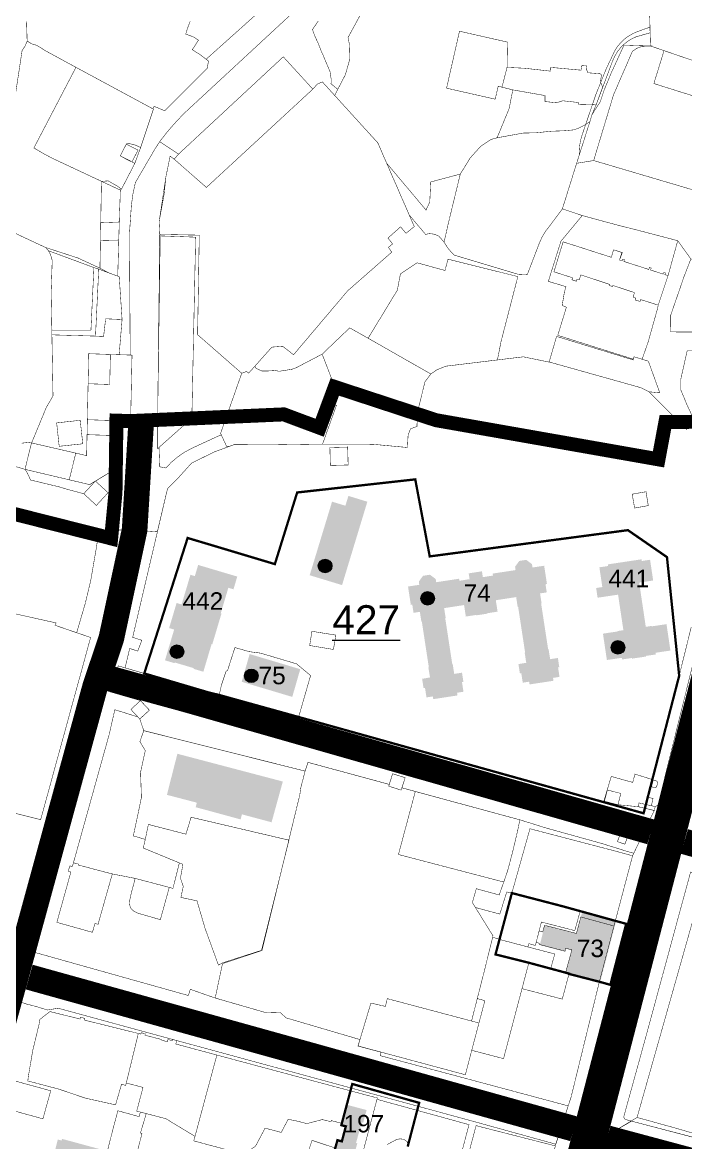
# Model space of a CAD drawing. Header units: millimetres. Extents: x 21689 to 31331, y 37531 to 43751.
# Drawn here: x 26001.9 to 26286.8, y 43025.9 to 43507 of the extents above; entities that cross this region are included whole.
import ezdxf

# ---------------------------------------------------------------- set-up
doc = ezdxf.new("R2010")
doc.units = ezdxf.units.MM
doc.linetypes.add('DASHEDX2', pattern=[1.5, 1, -0.5])
doc.linetypes.add('МЕЖА', pattern=[4, 1, -1, 1, -1])
for name, color, linetype, lineweight in [('0 . 11 - границы ДМ проект', 10, 'МЕЖА', 0), ('0.15 - Видовые раскрытия', 22, 'Continuous', 9), ('00 границы ОКН', 1, 'Continuous', 40), ('00 номер ОКН', 7, 'Continuous', 15), ('CONTUR', 150, 'Continuous', 9)]:
    doc.layers.add(name, color=color, linetype=linetype, lineweight=lineweight)
for name, color, linetype, lineweight, transparency in [('0.1 ОКН', 1, 'Continuous', 9, 0.4), ('00 Дороги', 252, 'Continuous', 9, 0.2), ('24. ценная дореволюц постройка', 192, 'Continuous', 13, 0.4)]:
    doc.layers.add(name, color=color, linetype=linetype, lineweight=lineweight, transparency=transparency)
doc.layers.add('25. ценная историческая застройка сов пер', color=92, linetype='Continuous', lineweight=0, true_color=0x19df16)
doc.styles.get("Standard").update_dxf_attribs({"font": 'arial.ttf'})
doc.linetypes.add('474_2', pattern='A,1,-0.5,[222,geobl2.shx,S=0.1,R=0,X=0,Y=0],-0.5,3', length=5)

# ---------------------------------------------------------------- blocks, each defined once
blk = doc.blocks.new('участки все')
at = {"layer": 'CONTUR', "const_width": 0.2}
for points in [[(3222.49, 5874.26), (3194.05, 5848.8), (3195.05, 5848.02), (3194.54, 5844.99), (3176.29, 5826.67), (3171.7, 5828.58), (3171.18, 5827.5), (3171.39, 5827.37), (3165.9, 5810.88), (3163.42, 5804.1), (3157.71, 5793.05), (3157.18, 5792.6), (3157.07, 5788.43), (3156.89, 5783.99), (3156.82, 5781.81), (3156.74, 5778.9), (3156.52, 5771.16), (3156.08, 5755.68), (3156.71, 5755.51), (3157.94, 5737.04), (3156.69, 5721.92), (3161.43, 5721.77), (3161.43, 5721.78), (3161.1, 5773.7), (3161.94, 5786.03), (3162.6, 5790.98), (3163.65, 5795.85), (3172.04, 5810.23), (3174.12, 5813.42), (3174.32, 5813.74), (3177.76, 5818.1), (3181.12, 5821.9), (3184.48, 5825.46), (3251.6, 5887.61)], [(3251.6, 5887.61), (3184.48, 5825.46), (3181.12, 5821.9), (3177.76, 5818.1), (3174.32, 5813.74), (3174.12, 5813.42), (3182.2, 5808.06), (3227.18, 5849.85), (3239.89, 5835.97), (3241.84, 5838.16), (3243.99, 5839.06), (3249.25, 5833.28), (3250.6, 5835.89), (3247.7, 5838.23), (3247.77, 5840.2), (3247.25, 5843.49), (3244.16, 5850.86), (3243.54, 5852.14), (3242.16, 5855.75), (3241.04, 5858.08), (3240.32, 5859.91), (3240.04, 5860.59), (3239.79, 5861.64), (3242.18, 5865.18)], [(3413.74, 5980.04), (3390.25, 5969.37), (3383.32, 5966.03), (3364.79, 5898.64), (3374.88, 5895.92), (3371.13, 5880.46), (3384.35, 5876.64), (3384.92, 5854.49), (3390.94, 5852.43), (3408.24, 5846.52)], [(3384.35, 5876.64), (3384.76, 5860.16), (3378.73, 5858.44), (3376.81, 5857.53), (3375.03, 5856.41), (3373.39, 5855.09), (3371.9, 5853.57), (3370.62, 5851.9), (3369.53, 5850.08), (3368.67, 5848.16), (3364.43, 5836.82), (3363.43, 5839.02), (3363.86, 5842.13), (3363.34, 5842.57), (3357.96, 5843.01), (3357.5, 5844.34), (3357.59, 5845.9), (3355.43, 5846.08), (3355.07, 5844.11), (3342.08, 5845.31), (3341.98, 5843.69), (3330.83, 5844.94), (3323.31, 5845.3), (3323.5, 5856.16), (3302.88, 5860.84), (3297.33, 5836.38), (3318.23, 5831.65), (3319.49, 5837.21), (3325.78, 5835.66), (3324.22, 5827.66), (3319.59, 5816.43), (3318.94, 5815.05), (3316.33, 5814.34), (3311.97, 5811.41), (3307.47, 5806.41), (3303.22, 5799.49), (3290.53, 5796.11), (3290.11, 5787.48), (3288.5, 5784.05), (3271.61, 5804.14), (3267.8, 5812.89), (3249.25, 5833.28), (3253.85, 5842.16), (3255.81, 5849.03), (3255.64, 5855.02), (3255, 5858.14), (3266.94, 5880.09)], [(3266.94, 5880.09), (3255, 5858.14), (3255.63, 5855.02), (3255.81, 5849.03), (3253.85, 5842.16), (3249.25, 5833.28), (3267.8, 5812.89), (3271.61, 5804.14), (3281.3, 5781.9), (3288.4, 5773.47), (3289.3, 5773.86), (3290.24, 5773.88), (3291.52, 5773.76), (3292.25, 5773.55), (3293.24, 5773.2), (3294.02, 5772.85), (3296.26, 5770.23), (3298.07, 5778.29), (3303.22, 5799.49), (3307.48, 5806.41), (3311.97, 5811.41), (3316.34, 5814.34), (3318.94, 5815.05), (3330.3, 5817.11), (3335.66, 5817.21), (3342.45, 5817.9), (3347.75, 5818.08), (3351.8, 5818.46), (3353.97, 5819.17), (3356.35, 5820.35), (3357.1, 5820.83), (3361.42, 5833.56), (3365.79, 5844.43), (3369.57, 5852.46), (3370.74, 5854.27), (3372.13, 5855.92), (3373.69, 5857.4), (3375.42, 5858.69), (3377.29, 5859.78), (3379.26, 5860.64), (3383.16, 5862.06), (3384.7, 5862.54), (3384.35, 5876.64)], [(3116.91, 5865.13), (3117.17, 5856.58), (3119.3, 5855.35), (3121.22, 5854.82), (3123, 5853.73), (3124.96, 5852.48), (3138.13, 5845.33), (3138.13, 5845.33), (3171.18, 5827.5), (3171.7, 5828.58), (3176.29, 5826.67), (3194.54, 5844.99), (3195.05, 5848.02), (3191.84, 5850.52), (3188.11, 5852.92), (3190.76, 5856.98), (3188.6, 5858.39), (3185.29, 5859.61), (3186.1, 5862.25), (3187.16, 5865.03)], [(3115.02, 5852.66), (3116.28, 5854.45), (3117.16, 5856.55), (3116.91, 5865.13)], [(3266.94, 5880.09), (3255, 5858.14), (3255.64, 5855.02), (3255.81, 5849.03), (3253.85, 5842.16), (3250.6, 5835.89), (3247.7, 5838.23), (3247.77, 5840.2), (3247.25, 5843.49), (3244.16, 5850.86), (3243.54, 5852.14), (3242.16, 5855.75), (3241.04, 5858.08), (3240.32, 5859.91), (3240.04, 5860.59), (3239.79, 5861.64), (3242.18, 5865.18)], [(3402.26, 5763.04), (3396.63, 5770.88), (3376.51, 5776.15), (3371.7, 5777.32), (3355.61, 5781.69), (3355.61, 5781.69), (3347.08, 5784.57), (3353.19, 5804.11), (3360.52, 5805.3), (3411.16, 5790.34)], [(3114.87, 5683.93), (3119.24, 5684.41), (3125.42, 5699.32), (3128.27, 5704.22), (3127.47, 5748.42), (3127.93, 5762.37), (3127.21, 5764.94), (3126.26, 5766.58), (3125.18, 5767.92), (3125.18, 5767.92), (3114.94, 5772.69)], [(3402.42, 5604.94), (3397.26, 5584.05), (3385.71, 5539.46), (3378.25, 5541.81), (3377.29, 5538.25), (3368.07, 5540.8), (3364.76, 5529.78), (3233.78, 5566.33), (3238.92, 5584.15), (3232.92, 5589.15), (3217.49, 5593.75), (3212.62, 5594.39), (3208.83, 5595.46), (3206.41, 5596.17), (3203.25, 5586.31), (3202.57, 5585.92), (3200.61, 5580.01), (3199.67, 5575.78), (3195.29, 5576.82), (3159.24, 5587.46), (3161.22, 5595.75), (3164.67, 5594.64), (3166.42, 5599.28), (3162.49, 5600.55), (3177.47, 5664.43), (3181.59, 5668.48), (3187.76, 5675.35), (3194.87, 5678.84), (3197.62, 5680.19), (3206.04, 5683.29), (3221.31, 5683.2), (3243.81, 5683.54), (3265.67, 5683.45), (3280.52, 5682.07), (3280.81, 5687.37), (3281.82, 5690.09), (3284.61, 5691.1), (3284.8, 5697.1), (3288.05, 5710.29), (3290.57, 5713.64), (3293.15, 5715.41), (3296.93, 5716.98), (3330.29, 5721.01), (3330.29, 5721.01), (3342.26, 5718.56), (3380.84, 5707.74), (3384.26, 5705.99), (3400.57, 5689.69)], [(3102.17, 5676.81), (3116.24, 5672.69), (3117.31, 5671), (3118.61, 5668.12), (3131.21, 5665.09), (3134.01, 5664.21), (3141.47, 5662.22), (3146.91, 5657.2), (3151.92, 5662.66), (3155.12, 5662.7), (3153.69, 5643.09), (3146.05, 5644.52), (3114.4, 5652.93)], [(3414.06, 5633.11), (3388.09, 5528.45), (3386.96, 5527.85), (3386.54, 5526.19), (3377.22, 5506.73), (3369.24, 5476.59), (3362.96, 5452.64), (3350.88, 5403.35), (3344.05, 5382.14)], [(3368.58, 5375.11), (3370.63, 5389.23), (3376.62, 5392.84), (3376.62, 5392.84), (3373.99, 5393.53), (3373.41, 5394.53), (3383.22, 5430.07), (3385.81, 5439.59), (3401.81, 5498.51)], [(3100.82, 5470.74), (3186.43, 5446.72), (3187.23, 5449.39), (3197.94, 5445.64), (3220.03, 5439.28), (3225.89, 5439.43), (3228.35, 5437.14), (3260.1, 5427.81), (3259.27, 5425.02), (3269.17, 5422.38), (3268.77, 5420.91), (3301.26, 5412.27), (3349.58, 5399.32), (3344.21, 5382.88), (3307.93, 5392.93), (3290.97, 5397.56), (3130.47, 5441.26), (3125.81, 5440.5), (3121.4, 5441.9), (3116.65, 5443.13), (3101.42, 5448.4)], [(3280.65, 5383.18), (3280.35, 5384.03), (3278.96, 5385), (3277.36, 5385.16), (3276.03, 5384.98), (3271.76, 5382.7)], [(3261.19, 5378.66), (3267.43, 5402.15), (3267.43, 5402.15), (3306.97, 5391.27), (3299.73, 5363.83)], [(3368.64, 5375.52), (3370.66, 5389.21), (3376.81, 5392.77), (3376.81, 5392.77), (3410.47, 5383.93), (3423.91, 5380.47)]]:
    blk.add_lwpolyline(points, dxfattribs=at)
for points in [[(3370.74, 5854.27), (3369.57, 5852.46), (3365.79, 5844.43), (3361.42, 5833.56), (3357.1, 5820.82), (3358.88, 5821.98), (3359.82, 5825.06), (3361.57, 5829.22), (3364.43, 5836.82), (3368.67, 5848.16), (3369.53, 5850.08), (3370.62, 5851.9), (3371.9, 5853.57), (3373.39, 5855.09), (3375.03, 5856.41), (3376.81, 5857.53), (3378.74, 5858.44), (3384.76, 5860.16), (3384.7, 5862.54), (3383.16, 5862.06), (3379.26, 5860.64), (3377.29, 5859.78), (3375.42, 5858.69), (3373.69, 5857.4), (3372.13, 5855.92), (3370.74, 5854.27)], [(3110.29, 5821.45), (3115.01, 5852.61), (3116.28, 5854.45), (3117.16, 5856.55), (3119.3, 5855.35), (3121.22, 5854.82), (3123, 5853.73), (3124.95, 5852.49), (3138.13, 5845.33), (3121.1, 5812.7), (3120.06, 5810.7), (3124.74, 5807.98), (3128.3, 5806.12), (3149.1, 5796.38), (3149, 5791.41), (3148.78, 5779.06), (3148.64, 5771.14), (3148.44, 5759.08), (3138.97, 5763.46), (3125.18, 5767.92), (3114.94, 5772.69), (3088.58, 5785.54), (3090, 5791.58), (3110.29, 5821.45)], [(3373.56, 5854.89), (3384.92, 5854.49), (3381.28, 5854.33), (3379.1, 5853.52), (3377.16, 5852.21), (3369.03, 5833.51), (3360.52, 5805.3), (3353.19, 5804.11), (3358.88, 5821.98), (3359.82, 5825.06), (3363.34, 5830.53), (3365, 5835.55), (3368.23, 5843.31), (3373.56, 5854.89)], [(3411.16, 5790.34), (3418.83, 5816.13), (3415.79, 5818.02), (3420.35, 5833.15), (3420.2, 5836.44), (3414.77, 5842.36), (3407.58, 5845.13), (3404.05, 5832.81), (3386.37, 5838.36), (3390.74, 5852.5), (3384.92, 5854.49), (3381.28, 5854.33), (3379.1, 5853.52), (3377.16, 5852.21), (3369.03, 5833.51), (3360.52, 5805.3), (3411.16, 5790.34)], [(3227.18, 5849.85), (3239.89, 5835.97), (3194.17, 5793.76), (3180.3, 5805.9), (3182.2, 5808.06), (3222.32, 5845.33), (3227.18, 5849.85)], [(3138.13, 5845.33), (3171.18, 5827.5), (3171.39, 5827.37), (3165.9, 5810.88), (3164.45, 5811.57), (3163.72, 5811.92), (3161.96, 5812.35), (3160.21, 5812.79), (3159.76, 5812.35), (3158.74, 5810.38), (3157.16, 5807.33), (3160.12, 5805.69), (3162.49, 5804.55), (3163.42, 5804.1), (3157.71, 5793.05), (3155.62, 5794.49), (3151.95, 5796.57), (3149.1, 5796.38), (3128.3, 5806.12), (3124.74, 5807.98), (3120.06, 5810.7), (3121.1, 5812.7), (3138.13, 5845.33)], [(3321.13, 5836.81), (3325.78, 5835.66), (3326.19, 5835.57), (3339.6, 5833.21), (3339.63, 5830.62), (3344.6, 5830.12), (3347.24, 5830.97), (3353.97, 5830.22), (3353.87, 5829.49), (3359.31, 5829.36), (3361.57, 5829.22), (3364.39, 5836.9), (3363.43, 5839.02), (3363.86, 5842.13), (3363.34, 5842.57), (3357.96, 5843.01), (3357.5, 5844.34), (3357.59, 5845.9), (3355.43, 5846.08), (3355.07, 5844.11), (3342.08, 5845.31), (3341.98, 5843.69), (3330.83, 5844.94), (3323.31, 5845.3), (3321.13, 5836.81)], [(3239.89, 5835.97), (3194.17, 5793.76), (3180.3, 5805.9), (3178.58, 5807.18), (3177.81, 5803.41), (3176.76, 5798.25), (3176.02, 5790.9), (3173.86, 5779.05), (3174.12, 5773.59), (3191.1, 5773.26), (3190.38, 5730.51), (3209.34, 5713.95), (3211.41, 5714.72), (3212.3, 5713.99), (3222.29, 5725.17), (3226.92, 5725.54), (3231.6, 5721.9), (3254.85, 5749.36), (3273.79, 5765.97), (3272.34, 5768.02), (3274.13, 5769.48), (3272.17, 5772.01), (3277.58, 5776.85), (3279.9, 5774.05), (3283.45, 5776.96), (3267.79, 5812.89), (3243.99, 5839.06), (3241.84, 5838.16), (3239.89, 5835.97)], [(3347.08, 5784.57), (3353.19, 5804.11), (3354.29, 5807.57), (3354.26, 5808.85), (3354.44, 5811.39), (3354.88, 5813.92), (3355.57, 5816.38), (3357.1, 5820.82), (3356.35, 5820.35), (3353.97, 5819.17), (3351.8, 5818.46), (3347.75, 5818.08), (3342.45, 5817.9), (3335.66, 5817.21), (3330.3, 5817.11), (3318.94, 5815.05), (3316.34, 5814.34), (3311.97, 5811.41), (3307.48, 5806.41), (3303.22, 5799.49), (3298.07, 5778.29), (3296.26, 5770.23), (3298.2, 5767.25), (3300.56, 5764.7), (3327.94, 5756.49), (3331.99, 5756.29), (3337.17, 5769.82), (3338.38, 5772.5), (3339.9, 5775.03), (3341.71, 5777.35), (3347.08, 5784.57)], [(3159.76, 5812.35), (3161.89, 5811.25), (3164.78, 5809.76), (3162.19, 5804.74), (3157.16, 5807.33), (3158.74, 5810.38), (3159.76, 5812.35)], [(3174.12, 5813.42), (3172.04, 5810.23), (3163.65, 5795.85), (3162.6, 5790.98), (3161.94, 5786.03), (3161.1, 5773.7), (3161.43, 5721.78), (3162.21, 5721.75), (3161.61, 5693.41), (3161.79, 5668.78), (3160.99, 5651.72), (3160.22, 5646.8), (3173.07, 5645.88), (3174.42, 5651.54), (3175.05, 5654.23), (3175.47, 5655.99), (3175.9, 5657.83), (3176.17, 5658.96), (3177.47, 5664.43), (3181.59, 5668.48), (3187.76, 5675.35), (3194.87, 5678.84), (3197.62, 5680.19), (3203.01, 5682.17), (3200.54, 5687.54), (3198.18, 5686.47), (3187.85, 5681.71), (3184.77, 5680.03), (3181.87, 5678.06), (3179.19, 5675.8), (3176.74, 5673.29), (3174.12, 5673.78), (3173.8, 5682.09), (3173.23, 5681.59), (3173.27, 5699.29), (3174.12, 5773.59), (3173.86, 5779.05), (3176.76, 5798.25), (3177.81, 5803.41), (3178.58, 5807.18), (3180.3, 5805.9), (3182.2, 5808.06), (3174.12, 5813.42)], [(3149.1, 5796.38), (3149, 5791.41), (3148.77, 5778.6), (3156.74, 5778.9), (3156.82, 5781.81), (3156.89, 5783.99), (3157.07, 5788.43), (3157.18, 5792.6), (3149.1, 5796.38)], [(3355.61, 5781.69), (3371.7, 5777.32), (3376.51, 5776.15), (3396.63, 5770.88), (3392.46, 5755.87), (3391.11, 5756.31), (3391.33, 5757.01), (3390.51, 5757.22), (3390.33, 5756.56), (3384.99, 5758.28), (3385.24, 5759.13), (3384.45, 5759.35), (3384.21, 5758.52), (3373.5, 5761.97), (3373.71, 5762.72), (3372.94, 5762.95), (3372.72, 5762.22), (3371.61, 5762.6), (3372.85, 5765.77), (3369.07, 5766.96), (3368.09, 5763.74), (3347.39, 5770.39), (3343.44, 5757.52), (3351.41, 5754.96), (3351.21, 5754.1), (3353.14, 5753.46), (3353.35, 5754.35), (3354.27, 5754.07), (3355.04, 5756.18), (3367.48, 5752.07), (3367.35, 5751.61), (3368.64, 5751.21), (3368.73, 5751.67), (3378.05, 5748.6), (3377.44, 5746.61), (3378.64, 5746.21), (3378.37, 5745.41), (3380.45, 5744.8), (3380.64, 5745.6), (3388.25, 5743.21), (3387.98, 5741.85), (3383.99, 5727.65), (3381.33, 5719.96), (3377.87, 5721.03), (3377.46, 5720.02), (3345.09, 5730.24), (3348.8, 5742.31), (3346.98, 5743.05), (3347.93, 5748.76), (3348.61, 5751.16), (3341.04, 5753.4), (3346.42, 5770.59), (3355.61, 5781.69)], [(3174.33, 5772.94), (3189.54, 5772.4), (3188, 5698.89), (3187.91, 5694.65), (3173.23, 5681.59), (3173.27, 5699.04), (3174.33, 5772.94)], [(3148.65, 5770.98), (3156.52, 5771.16), (3156.08, 5755.68), (3152.32, 5757.02), (3148.44, 5759.08), (3148.65, 5770.98)], [(3347.39, 5770.39), (3368.09, 5763.74), (3369.07, 5766.96), (3372.61, 5765.78), (3371.61, 5762.6), (3372.72, 5762.22), (3372.94, 5762.95), (3373.71, 5762.72), (3373.5, 5761.97), (3384.21, 5758.52), (3384.45, 5759.35), (3385.24, 5759.13), (3384.99, 5758.28), (3390.33, 5756.56), (3390.51, 5757.22), (3391.33, 5757.01), (3391.11, 5756.31), (3392.46, 5755.87), (3388.25, 5743.21), (3380.64, 5745.6), (3380.45, 5744.8), (3378.37, 5745.41), (3378.64, 5746.21), (3377.44, 5746.61), (3378.05, 5748.6), (3368.73, 5751.67), (3368.64, 5751.21), (3367.35, 5751.61), (3367.48, 5752.07), (3355.04, 5756.18), (3354.27, 5754.07), (3353.35, 5754.35), (3353.14, 5753.46), (3351.21, 5754.1), (3351.41, 5754.96), (3343.44, 5757.52), (3347.39, 5770.39)], [(3126.26, 5766.58), (3130.42, 5765.05), (3145.84, 5759.34), (3144.56, 5732.43), (3127.77, 5732.5), (3127.47, 5748.42), (3127.93, 5762.37), (3127.21, 5764.94), (3126.26, 5766.58)], [(3146.53, 5729.91), (3147.91, 5758.67), (3145.84, 5759.34), (3130.42, 5765.05), (3126.26, 5766.58), (3127.21, 5764.94), (3127.93, 5762.37), (3127.47, 5748.42), (3127.77, 5732.5), (3127.79, 5730.83), (3127.8, 5730.45), (3146.53, 5729.91)], [(3402.26, 5763.04), (3472.01, 5744.89), (3463.98, 5716.74), (3468.9, 5714.84), (3469.85, 5686.85), (3437.15, 5677.25), (3423.85, 5666.14), (3409.45, 5683.64), (3402.97, 5695.34), (3400.66, 5700.26), (3397.97, 5706.77), (3397.96, 5711.5), (3400.68, 5723.59), (3404.68, 5723.56), (3404.71, 5731.65), (3393.54, 5731.71), (3393.61, 5738.88), (3399.25, 5755.24), (3402.26, 5763.04)], [(3145.84, 5759.34), (3147.91, 5758.67), (3146.53, 5729.91), (3127.8, 5730.45), (3127.79, 5730.83), (3127.77, 5732.5), (3144.56, 5732.43), (3145.84, 5759.34)], [(3147.91, 5758.67), (3152.32, 5757.02), (3156.08, 5755.68), (3156.71, 5755.51), (3157.94, 5737.04), (3150.88, 5737.34), (3150.01, 5729.76), (3146.53, 5729.91), (3147.91, 5758.67)], [(3297.96, 5762.95), (3327.92, 5755.47), (3327.78, 5754.84), (3320.74, 5727.62), (3319.16, 5719.67), (3296.93, 5716.98), (3293.15, 5715.41), (3290.57, 5713.64), (3263.63, 5729), (3276.16, 5749.6), (3277.51, 5756.62), (3284.64, 5761.4), (3296.64, 5758.1), (3297.96, 5762.95)], [(3243.89, 5722.16), (3255.72, 5733.44), (3263.63, 5729), (3290.57, 5713.64), (3288.05, 5710.29), (3284.8, 5697.1), (3284.61, 5691.1), (3281.82, 5690.09), (3280.81, 5687.37), (3280.52, 5682.07), (3265.67, 5683.45), (3244.06, 5683.54), (3250.03, 5700.19), (3246.79, 5701.23), (3249.33, 5708.05), (3243.89, 5722.16)], [(3344.58, 5729.78), (3341.38, 5718.74), (3342.26, 5718.56), (3380.84, 5707.74), (3384.26, 5705.99), (3388.92, 5705.55), (3384, 5719.14), (3377.87, 5721.03), (3377.45, 5719.68), (3344.58, 5729.78)], [(3143.61, 5722.35), (3152.92, 5722.04), (3162.21, 5721.75), (3161.61, 5693.41), (3155.52, 5693.6), (3155.38, 5687.18), (3155.36, 5685.94), (3155.3, 5683.62), (3155.07, 5672.83), (3144.04, 5666.12), (3135.25, 5668.19), (3116.24, 5672.69), (3119.03, 5684.04), (3138.05, 5679.65), (3142.71, 5678.57), (3142.87, 5686.19), (3142.9, 5687.58), (3143.03, 5694), (3143.35, 5709.45), (3143.61, 5722.35)], [(3143.03, 5694), (3155.52, 5693.6), (3161.61, 5693.41), (3162.21, 5721.75), (3152.92, 5722.04), (3152.64, 5709.14), (3143.35, 5709.45), (3143.03, 5694)], [(3143.35, 5709.45), (3143.61, 5722.35), (3152.92, 5722.04), (3152.64, 5709.14), (3143.35, 5709.45)], [(3211.41, 5714.72), (3212.3, 5713.99), (3214.97, 5716.98), (3215.52, 5716.06), (3218, 5714.9), (3220.68, 5714.93), (3223.64, 5715.12), (3225.48, 5714.8), (3230.88, 5715.66), (3232.82, 5716.36), (3235.32, 5717.68), (3243.89, 5722.16), (3249.33, 5708.05), (3246.79, 5701.23), (3250.03, 5700.19), (3244.06, 5683.54), (3243.81, 5683.54), (3221.31, 5683.2), (3206.04, 5683.29), (3204.66, 5682.78), (3202.92, 5682.37), (3200.26, 5688.14), (3209.34, 5713.95), (3211.41, 5714.72)], [(3129.84, 5692.64), (3139.96, 5693.75), (3141.06, 5683.66), (3130.93, 5682.58), (3129.84, 5692.64)], [(3142.9, 5687.58), (3155.38, 5687.18), (3155.52, 5693.6), (3143.03, 5694), (3142.9, 5687.58)], [(3161.61, 5693.41), (3155.52, 5693.6), (3155.38, 5687.18), (3155.36, 5685.94), (3155.3, 5683.62), (3155.07, 5672.83), (3146.52, 5667.63), (3151.92, 5662.66), (3155.12, 5662.7), (3153.94, 5646.5), (3160.22, 5646.8), (3160.99, 5651.72), (3161.79, 5668.78), (3161.61, 5693.41)], [(3135.25, 5668.19), (3138.05, 5679.65), (3142.71, 5678.57), (3142.87, 5686.19), (3142.9, 5687.58), (3155.38, 5687.18), (3155.36, 5685.94), (3155.3, 5683.62), (3155.07, 5672.83), (3143.95, 5666.14), (3135.25, 5668.19)], [(3135.25, 5668.19), (3138.05, 5679.65), (3119.03, 5684.04), (3116.24, 5672.69), (3135.25, 5668.19)], [(3254.84, 5682.26), (3255.05, 5674.57), (3247.4, 5674.37), (3247.21, 5682.06), (3254.84, 5682.26)], [(3247.21, 5682.06), (3254.84, 5682.26), (3255.05, 5674.57), (3247.4, 5674.37), (3247.21, 5682.06)], [(3146.49, 5667.66), (3151.92, 5662.66), (3146.91, 5657.2), (3141.47, 5662.22), (3146.49, 5667.66)], [(3382.99, 5663.07), (3383.98, 5657.12), (3378.11, 5656.06), (3377.05, 5662.02), (3382.99, 5663.07)], [(3377.05, 5662.02), (3382.99, 5663.07), (3383.98, 5657.12), (3378.11, 5656.06), (3377.05, 5662.02)], [(3107.03, 5654.7), (3102.37, 5637.17), (3105.2, 5636.49), (3101.23, 5619.52), (3106.28, 5613.52), (3110.2, 5612.36), (3109.83, 5611.13), (3129.58, 5606.74), (3129.14, 5605.72), (3138.42, 5602.54), (3138.51, 5602.77), (3142.17, 5615.27), (3144.48, 5624.98), (3146.99, 5639.54), (3147.64, 5644.12), (3146.05, 5644.52), (3114.4, 5652.93), (3107.03, 5654.7)], [(3109.83, 5611.13), (3129.58, 5606.74), (3129.14, 5605.72), (3144.43, 5600.47), (3122.97, 5522.25), (3110.42, 5525.38), (3106.15, 5525.75), (3103.14, 5524.72), (3098.82, 5526.95), (3096.32, 5528.2), (3097.74, 5529.88), (3094.34, 5537.39), (3092.24, 5538.26), (3092.32, 5538.57), (3076.47, 5550.03), (3077.71, 5551.78), (3067.67, 5561.12), (3076.09, 5572.78), (3094.42, 5565.62), (3104.56, 5590.99), (3109.83, 5611.13)], [(3239.49, 5603.13), (3249.79, 5601.5), (3248.73, 5595.34), (3238.52, 5597.03), (3239.49, 5603.13)], [(3206.41, 5596.17), (3208.83, 5595.46), (3212.62, 5594.39), (3217.49, 5593.75), (3232.92, 5589.15), (3238.92, 5584.15), (3233.78, 5566.33), (3201.19, 5575.42), (3199.67, 5575.78), (3200.61, 5580.01), (3202.57, 5585.92), (3203.25, 5586.31), (3206.41, 5596.17)], [(3156.27, 5588.29), (3159.22, 5587.45), (3195.29, 5576.8), (3201.19, 5575.4), (3364.77, 5529.76), (3370.96, 5528.65), (3379.59, 5527.82), (3386.53, 5526.17), (3377.75, 5507.83), (3375.36, 5508.47), (3364.09, 5511.99), (3340.35, 5518.58), (3328.84, 5522.17), (3278.15, 5535.92), (3279.54, 5540.28), (3274.16, 5541.98), (3272.7, 5537.4), (3237.8, 5546.86), (3236.55, 5543.11), (3167.26, 5560.48), (3165.55, 5565.46), (3169.7, 5569.27), (3165.84, 5573.39), (3152.67, 5577.17), (3156.27, 5588.29)], [(3161.72, 5569.57), (3165.84, 5573.36), (3169.67, 5569.27), (3165.55, 5565.49), (3161.72, 5569.57)], [(3153.74, 5498.94), (3163.57, 5497.02), (3166.62, 5496.22), (3178.21, 5493.16), (3179.79, 5492.72), (3182.55, 5503.67), (3167.04, 5510.07), (3167.9, 5513.77), (3162.78, 5515.27), (3165.14, 5526.41), (3166.24, 5531.74), (3165.89, 5542.63), (3167.91, 5551.92), (3165.61, 5555.79), (3167.26, 5560.48), (3165.55, 5565.46), (3164.58, 5566.41), (3154.83, 5569.46), (3152.39, 5558.77), (3137.05, 5503.73), (3139.23, 5503.16), (3139.14, 5502.78), (3151.14, 5499.59), (3153.74, 5498.94)], [(3162.78, 5515.27), (3165.14, 5526.41), (3166.24, 5531.74), (3165.89, 5542.63), (3167.91, 5551.92), (3165.61, 5555.79), (3167.27, 5560.46), (3236.56, 5543.09), (3234.67, 5535.81), (3234.29, 5532.9), (3229.56, 5513.46), (3187.59, 5523.29), (3185.38, 5516.02), (3169.24, 5520.19), (3167.9, 5513.77), (3162.78, 5515.27)], [(3237.81, 5546.84), (3272.71, 5537.38), (3272.47, 5536.62), (3277.81, 5534.94), (3278.13, 5535.91), (3283.9, 5534.34), (3276.66, 5507.28), (3321.89, 5495.46), (3319.94, 5489.89), (3310.12, 5492.6), (3308.4, 5486.65), (3317.27, 5472.34), (3313.76, 5458.12), (3310.52, 5445.41), (3308.06, 5435.77), (3271.86, 5445.38), (3271.08, 5442.04), (3264.82, 5443.47), (3260.12, 5427.81), (3228.35, 5437.14), (3225.89, 5439.43), (3220.03, 5439.28), (3197.94, 5445.65), (3201.07, 5460.4), (3218.04, 5466.04), (3234.29, 5532.9), (3234.67, 5535.81), (3236.56, 5543.09), (3237.81, 5546.84)], [(3236.56, 5543.09), (3234.67, 5535.81), (3234.29, 5532.9), (3218.04, 5466.04), (3201.07, 5460.4), (3197.94, 5445.65), (3220.03, 5439.28), (3225.89, 5439.43), (3228.35, 5437.14), (3260.12, 5427.81), (3264.82, 5443.47), (3271.08, 5442.04), (3271.86, 5445.38), (3308.06, 5435.77), (3310.52, 5445.41), (3313.76, 5458.12), (3317.27, 5472.34), (3308.4, 5486.65), (3310.12, 5492.6), (3319.94, 5489.89), (3323.54, 5500.21), (3325.67, 5508.25), (3327.81, 5517.31), (3328.82, 5522.17), (3278.13, 5535.91), (3277.81, 5534.94), (3272.47, 5536.62), (3272.71, 5537.38), (3237.81, 5546.84), (3236.56, 5543.09)], [(3274.17, 5541.96), (3279.52, 5540.27), (3277.81, 5534.94), (3272.48, 5536.62), (3274.17, 5541.96)], [(3385.37, 5536.35), (3386.66, 5536.01), (3387.55, 5536.3), (3388.06, 5538.24), (3387.42, 5538.93), (3386.12, 5539.26), (3385.37, 5536.35)], [(3283.9, 5534.34), (3328.82, 5522.17), (3327.81, 5517.31), (3325.67, 5508.25), (3323.54, 5500.21), (3321.89, 5495.46), (3276.66, 5507.28), (3283.9, 5534.34)], [(3366.4, 5534.97), (3372.19, 5533.51), (3370.95, 5528.67), (3365.13, 5530.13), (3366.4, 5534.97)], [(3379.96, 5529.43), (3386.96, 5527.85), (3386.54, 5526.19), (3379.61, 5527.84), (3379.96, 5529.43)], [(3386.02, 5531.35), (3385.32, 5528.22), (3383.37, 5528.66), (3384.07, 5531.78), (3386.02, 5531.35)], [(3169.24, 5520.2), (3185.38, 5516.02), (3187.59, 5523.3), (3229.63, 5513.43), (3217.83, 5466.13), (3201.02, 5460.71), (3200.39, 5460.33), (3199.34, 5459.77), (3193.62, 5475.47), (3190.11, 5487.38), (3183.2, 5488.85), (3184.23, 5493.57), (3183.01, 5497.08), (3184.07, 5503.05), (3167.04, 5510.07), (3167.9, 5513.76), (3169.24, 5520.2)], [(3325.38, 5490.72), (3333.15, 5518.34), (3367.93, 5509.25), (3377.22, 5506.73), (3369.82, 5478.78), (3347.27, 5485.02), (3325.38, 5490.72)], [(3371.89, 5515.97), (3375.12, 5514.9), (3373.92, 5511.71), (3370.71, 5512.8), (3371.89, 5515.97)], [(3370.74, 5512.81), (3371.9, 5515.95), (3375.09, 5514.89), (3373.91, 5511.74), (3370.74, 5512.81)], [(3134.83, 5500.12), (3135.47, 5502.4), (3136.62, 5502.13), (3137.05, 5503.73), (3139.23, 5503.16), (3139.14, 5502.78), (3151.14, 5499.59), (3153.74, 5498.94), (3147.62, 5477.32), (3146.29, 5477.65), (3145.22, 5473.86), (3129.93, 5478.14), (3135.95, 5499.77), (3134.83, 5500.12)], [(3385.81, 5439.59), (3401.81, 5498.51), (3402.13, 5499.74), (3408.39, 5497.57), (3379.16, 5394.36), (3376.62, 5392.84), (3373.99, 5393.53), (3373.41, 5394.53), (3383.22, 5430.07), (3385.81, 5439.59)], [(3163.3, 5495.96), (3163.57, 5497.02), (3166.62, 5496.22), (3178.21, 5493.16), (3174.39, 5479.3), (3164.78, 5482.06), (3162.62, 5483.17), (3161.79, 5484.03), (3161.47, 5484.65), (3161.2, 5485.67), (3161.13, 5486.62), (3161.24, 5487.64), (3161.93, 5490.83), (3163.3, 5495.96)], [(3408.39, 5497.57), (3422.5, 5493.81), (3433.41, 5491.55), (3466.52, 5482.74), (3466.9, 5482.64), (3475.5, 5479.7), (3485.87, 5476.75), (3496.65, 5473.89), (3489.27, 5450.32), (3494.5, 5448.81), (3486.88, 5423.04), (3468.4, 5428.26), (3463, 5429.78), (3454.4, 5432.35), (3447.05, 5406.68), (3434.11, 5410.25), (3432.44, 5410.72), (3432.15, 5410.79), (3423.92, 5380.48), (3418.86, 5382.94), (3413.91, 5384.47), (3395.75, 5389.77), (3379.16, 5394.36), (3408.39, 5497.57)], [(3325.38, 5490.72), (3323.17, 5491.19), (3320.2, 5481.69), (3309.71, 5484.54), (3317.27, 5472.34), (3317.13, 5471.77), (3320.7, 5470.64), (3332.27, 5467.58), (3332.65, 5469.01), (3335.46, 5468.22), (3335.81, 5469.51), (3337.08, 5474.45), (3338.06, 5478.28), (3352.4, 5474.6), (3354.72, 5482.96), (3347.27, 5485.02), (3325.38, 5490.72)], [(3349.91, 5456), (3349.94, 5456.14), (3348.45, 5456.54), (3351.16, 5466.37), (3348.53, 5466.97), (3348.21, 5465.77), (3337.14, 5468.66), (3337.3, 5469.12), (3335.81, 5469.51), (3337.08, 5474.45), (3338.63, 5474.03), (3339.44, 5476.89), (3353.11, 5473.38), (3355.01, 5480.47), (3369.24, 5476.59), (3362.96, 5452.64), (3349.91, 5456)], [(3332.67, 5460.81), (3342.08, 5458.26), (3343.8, 5464.55), (3320.7, 5470.64), (3317.13, 5471.77), (3313.76, 5458.12), (3310.52, 5445.41), (3313.78, 5444.52), (3308.14, 5423.19), (3321.8, 5419.62), (3329.67, 5449.43), (3332.67, 5460.81)], [(3332.67, 5460.81), (3342.08, 5458.26), (3349.94, 5456.14), (3347.04, 5445.19), (3329.73, 5449.66), (3332.67, 5460.81)], [(3264.82, 5443.47), (3271.08, 5442.04), (3271.86, 5445.38), (3308.06, 5435.77), (3311.24, 5434.92), (3308.14, 5423.19), (3305.4, 5412.69), (3259.34, 5425.06), (3260.12, 5427.81), (3264.82, 5443.47)], [(3122.65, 5436.47), (3126.95, 5439.82), (3139.88, 5436.64), (3140.05, 5437.36), (3141.99, 5436.9), (3141.83, 5436.14), (3150.11, 5434.11), (3164.92, 5430.43), (3159.75, 5409.15), (3159.44, 5408.11), (3157.71, 5408.63), (3155.14, 5399.77), (3142.11, 5402.67), (3130.68, 5406.55), (3117.46, 5410.03), (3117.63, 5411.68), (3119.56, 5423.07), (3122.27, 5434.3), (3122.65, 5436.47)], [(3164.93, 5430.44), (3166.03, 5430.15), (3166.16, 5430.74), (3167.9, 5430.33), (3167.76, 5429.69), (3174.94, 5427.82), (3174.89, 5427.55), (3177.4, 5426.88), (3177.65, 5427.82), (3179.46, 5427.36), (3179.6, 5427.86), (3181.41, 5427.39), (3181.02, 5425.9), (3181.78, 5425.7), (3183.37, 5425.27), (3198.66, 5421.16), (3189.26, 5386.24), (3178.31, 5392.88), (3176.73, 5393.83), (3164.23, 5397.08), (3166.93, 5407.26), (3159.75, 5409.15), (3161.65, 5416.94), (3164.93, 5430.44)], [(3198.66, 5421.16), (3256.06, 5405.78), (3254.51, 5399.93), (3252.32, 5391.8), (3247.79, 5393.02), (3247.66, 5392.55), (3243.94, 5393.44), (3237.29, 5391.71), (3233.22, 5392.78), (3229.29, 5393.57), (3226.32, 5387.94), (3219.37, 5389.78), (3215.25, 5381.98), (3212.42, 5380.06), (3208.69, 5378.95), (3188.74, 5384.29), (3198.66, 5421.16)], [(3108.52, 5398.02), (3111.85, 5410.06), (3127.28, 5405.81), (3123.94, 5393.76), (3108.52, 5398.02)], [(3241.85, 5353.82), (3242.8, 5357.23), (3250.46, 5384.6), (3252.35, 5384.1), (3254.06, 5390.53), (3252.14, 5391.03), (3254.51, 5399.93), (3256.06, 5405.78), (3267.58, 5402.72), (3253.85, 5350.98), (3251.78, 5351.53), (3251.66, 5351.15), (3249.05, 5351.83), (3243.06, 5353.5), (3241.85, 5353.82)], [(3156.15, 5397.24), (3154.1, 5389.66), (3151.15, 5378), (3159.86, 5375.68), (3161.15, 5380.52), (3164.48, 5379.63), (3166.48, 5387.47), (3165.83, 5387.63), (3168.32, 5396.02), (3165.78, 5396.68), (3165.24, 5394.71), (3156.15, 5397.24)], [(3376.62, 5392.84), (3379.16, 5394.36), (3395.75, 5389.77), (3413.91, 5384.47), (3418.86, 5382.94), (3423.92, 5380.48), (3376.81, 5392.77), (3376.62, 5392.84)], [(3302.85, 5362.95), (3307.04, 5378.49), (3306.74, 5378.56), (3310.01, 5390.86), (3313.4, 5389.97), (3344.05, 5382.14), (3337.14, 5354.06), (3314.98, 5359.7), (3307.85, 5361.51), (3305.21, 5362.2), (3302.85, 5362.95)], [(3237.49, 5378.42), (3239.54, 5384.52), (3240.21, 5384.3), (3249.27, 5381.3), (3247.42, 5374.91), (3238.13, 5378.19), (3237.49, 5378.42)]]:
    blk.add_lwpolyline(points, close=True, dxfattribs=at)
blk = doc.blocks.new('стрелка вид улицы')
at = {"layer": '0.15 - Видовые раскрытия', "linetype": '474_2'}
h = blk.add_hatch(color=256, dxfattribs=at)
h.dxf.hatch_style = 1
h.paths.add_polyline_path([(-23.36, -2.99), (-23.36, 2.99), (-26.54, 0)])
at = {"layer": '0.15 - Видовые раскрытия', "const_width": 0.2}
blk.add_lwpolyline([(-23.36, -2.99), (-23.36, 2.99), (-26.54, 0), (-23.36, -2.99)], dxfattribs=at)
at = {"layer": '0.15 - Видовые раскрытия', "linetype": '474_2', "const_width": 1}
blk.add_lwpolyline([(-23.36, 0), (0, 0)], dxfattribs=at)

msp = doc.modelspace()

# ---------------------------------------------------------------- hatches: boundary and pattern name
at = {"layer": '0.1 ОКН', "transparency": 33554585}
h = msp.add_hatch(color=1, dxfattribs=at)
h.dxf.hatch_style = 1
h.paths.add_polyline_path([(26125.28, 43269.57), (26139.18, 43265.34), (26150.05, 43301.14), (26141.91, 43303.64), (26140.62, 43299.42), (26134.89, 43301.17)])
h = msp.add_hatch(color=1, dxfattribs=at)
h.dxf.hatch_style = 1
h.paths.add_polyline_path([(26075.95, 43269.2), (26074.06, 43269.76), (26070.27, 43257.01), (26068.11, 43257.65), (26064.9, 43246.88), (26067.06, 43246.24), (26063.13, 43233.03), (26067.23, 43231.81), (26067.31, 43232.1), (26075.54, 43229.65), (26075.45, 43229.36), (26079.61, 43228.13), (26083.15, 43240.02), (26083.45, 43239.93), (26087.39, 43253.15), (26087.08, 43253.24), (26090.34, 43264.19), (26092.55, 43263.53), (26094.17, 43269), (26077.38, 43273.99)])
at = {"layer": '0.1 ОКН', "transparency": 33554687}
h = msp.add_hatch(color=2, dxfattribs=at)
h.dxf.hatch_style = 1
edge = h.paths.add_edge_path()
edge.add_arc((26131.9, 43273.55), 2.91, 0, 360)
at = {"layer": '0.1 ОКН', "lineweight": 13, "transparency": 33554585}
h = msp.add_hatch(color=1, dxfattribs=at)
h.dxf.hatch_style = 1
h.paths.add_polyline_path([(26189.59, 43267.2), (26189.46, 43268.07), (26179.63, 43266.57), (26179.42, 43267.95), (26176.96, 43269.79), (26173.96, 43269.33), (26172.16, 43266.84), (26172.37, 43265.46), (26167.52, 43264.72), (26168.72, 43256.85), (26169.35, 43256.95), (26169.89, 43253.44), (26172.61, 43253.85), (26173.25, 43249.65), (26173.45, 43249.68), (26176.47, 43229.97), (26176.27, 43229.94), (26176.96, 43225.67), (26173.58, 43225.1), (26174.19, 43221.12), (26174.81, 43221.22), (26175.44, 43217.1), (26178.17, 43217.52), (26178.35, 43216.35), (26188.78, 43217.95), (26188.6, 43219.11), (26191.34, 43219.53), (26190.71, 43223.65), (26191.32, 43223.74), (26190.71, 43227.72), (26187.36, 43227.21), (26186.7, 43231.53), (26186.51, 43231.5), (26183.49, 43251.22), (26183.69, 43251.25), (26183.04, 43255.45), (26191.6, 43256.76), (26192.35, 43251.84), (26196.79, 43252.52), (26196.81, 43252.34), (26201.6, 43253.07), (26201.58, 43253.25), (26205.99, 43253.93), (26205.23, 43258.84), (26213.98, 43260.18), (26214.62, 43255.98), (26214.82, 43256.01), (26217.83, 43236.29), (26217.64, 43236.26), (26218.3, 43231.95), (26214.95, 43231.43), (26215.56, 43227.45), (26216.17, 43227.54), (26216.8, 43223.43), (26219.54, 43223.85), (26219.72, 43222.68), (26230.01, 43224.25), (26229.82, 43225.49), (26232.59, 43225.92), (26231.97, 43229.98), (26232.5, 43230.06), (26231.9, 43234.03), (26228.57, 43233.52), (26227.9, 43237.84), (26227.7, 43237.81), (26224.68, 43257.53), (26224.88, 43257.56), (26224.24, 43261.76), (26227.11, 43262.2), (26226.57, 43265.71), (26227.2, 43265.81), (26226, 43273.65), (26220.98, 43272.9), (26220.76, 43274.32), (26218.3, 43276.17), (26215.3, 43275.71), (26213.5, 43273.21), (26213.72, 43271.78), (26203.89, 43270.28), (26204.02, 43269.43), (26199.66, 43268.75), (26199.27, 43271.25), (26193.58, 43270.38), (26193.96, 43267.88)])
at = {"layer": '0.1 ОКН', "transparency": 33554585}
h = msp.add_hatch(color=1, dxfattribs=at)
h.dxf.hatch_style = 1
h.paths.add_polyline_path([(26250.99, 43264.49), (26248.32, 43264.09), (26248.95, 43259.91), (26257.75, 43261.23), (26260.03, 43245.97), (26257.5, 43245.6), (26257.53, 43245.42), (26251.25, 43244.48), (26252.94, 43233.16), (26259.35, 43234.11), (26259.46, 43233.4), (26263.69, 43234.03), (26263.73, 43233.76), (26269.73, 43234.65), (26269.69, 43234.92), (26273.95, 43235.55), (26273.85, 43236.28), (26280.24, 43237.23), (26278.55, 43248.56), (26272.15, 43247.6), (26272.12, 43247.79), (26269.65, 43247.42), (26266.82, 43266.41), (26272.82, 43267.31), (26271.49, 43276.22), (26267.96, 43275.69), (26267.86, 43276.41), (26253.36, 43274.24), (26253.47, 43273.53), (26249.72, 43272.97)])
at = {"layer": '0.1 ОКН', "transparency": 33554687}
h = msp.add_hatch(color=2, dxfattribs=at)
h.dxf.hatch_style = 1
edge = h.paths.add_edge_path()
edge.add_arc((26175.92, 43259.64), 2.91, 0, 360)
h = msp.add_hatch(color=2, dxfattribs=at)
h.dxf.hatch_style = 1
edge = h.paths.add_edge_path()
edge.add_arc((26068.28, 43236.74), 2.91, 0, 360)
h = msp.add_hatch(color=2, dxfattribs=at)
h.dxf.hatch_style = 1
edge = h.paths.add_edge_path()
edge.add_arc((26257.7, 43238.58), 2.91, 0, 360)
at = {"layer": '0.1 ОКН', "transparency": 33554585}
h = msp.add_hatch(color=1, dxfattribs=at)
h.dxf.hatch_style = 1
h.paths.add_polyline_path([(26096.07, 43223.82), (26117.8, 43217.32), (26121.23, 43229.22), (26099.49, 43235.72)])
at = {"layer": '0.1 ОКН', "transparency": 33554687}
h = msp.add_hatch(color=2, dxfattribs=at)
h.dxf.hatch_style = 1
edge = h.paths.add_edge_path()
edge.add_arc((26100.21, 43226.36), 2.91, 0, 360)
at = {"layer": '0.1 ОКН', "transparency": 33554585}
h = msp.add_hatch(color=1, dxfattribs=at)
h.dxf.hatch_style = 1
h.paths.add_polyline_path([(26235.21, 43098.9), (26250.17, 43095.2), (26256.87, 43121.01), (26242.31, 43124.85), (26239.78, 43115.63), (26226.23, 43119.13), (26224.14, 43110.76), (26235.03, 43107.88), (26235.36, 43109.21), (26237.83, 43108.49)])
h = msp.add_hatch(color=1, dxfattribs=at)
h.dxf.hatch_style = 1
h.paths.add_polyline_path([(26136.69, 42997.77), (26142.97, 43020.1), (26144.11, 43019.78), (26145.75, 43025.61), (26145.18, 43025.77), (26147.67, 43034.6), (26148.26, 43034.44), (26149.72, 43039.9), (26141.22, 43042.17), (26138.89, 43033.4), (26140.81, 43032.9), (26139.1, 43026.45), (26137.21, 43026.96), (26129.57, 42999.65)])
at = {"layer": '24. ценная дореволюц постройка'}
h = msp.add_hatch(color=192, dxfattribs=at)
h.dxf.hatch_style = 1
h.paths.add_polyline_path([(26040.01, 42999.43), (26043.02, 43010.77), (26054.24, 43007.75), (26054.03, 43007.14), (26079.33, 42999.81), (26081.52, 43007.96), (26064.16, 43013.05), (26053.68, 43016.16), (26037.89, 43020.36), (26038.4, 43022.23), (26018.91, 43027.52), (26018.74, 43026.8), (26017.08, 43027.23), (26015.21, 43019.94), (26035.25, 43014.38), (26031.92, 43001.57)])
at = {"layer": '25. ценная историческая застройка сов пер', "lineweight": 30, "true_color": 0x19df16, "transparency": 33554585}
h = msp.add_hatch(color=92, dxfattribs=at)
h.dxf.hatch_style = 1
h.paths.add_polyline_path([(26068.45, 43192.9), (26113.74, 43180.98), (26108.91, 43163.48), (26096.16, 43166.89), (26095.62, 43164.7), (26076.31, 43169.96), (26076.79, 43171.9), (26063.95, 43175.26)])

# ---------------------------------------------------------------- linework, layer by layer
at = {"layer": '0 . 11 - границы ДМ проект', "color": 7, "linetype": 'DASHEDX2', "lineweight": 100, "ltscale": 9, "transparency": 33554687, "const_width": 6, "flags": 128}
msp.add_lwpolyline([(22946.73, 37638.63), (22902.58, 38352.1), (23040.31, 38403.75), (23117.29, 38401.21), (23331.14, 38342.16), (23767.92, 38429.68), (23839.74, 38479.18), (23935.86, 38610.42), (23988.4, 38646.95), (24015.49, 38690.25), (24098.85, 38777.82), (24145.03, 38828.88), (24135.93, 38857.75), (24309.79, 39159.02), (24384.58, 39142.81), (24479.69, 39275.04), (24546.54, 39209.37), (24750.01, 39350.13), (25003.88, 39639.8), (25413.16, 40107.12), (25363.28, 40286.2), (24989.23, 40491.14), (25395.28, 40838.84), (25660.56, 41058.12), (25845.24, 41208.92), (25792.92, 41266.23), (25888.27, 41383.12), (26058.63, 41521.65), (26092.2, 41658.69), (26130.83, 41752.53), (26159.07, 41742.27), (26300.9, 42104.41), (26325.34, 42112.11), (26524.48, 42049.12), (26659.52, 41994.11), (26661.3, 41997.38), (26646.24, 42050.67), (26706.46, 42026.98), (26859.65, 41970.83), (27006.59, 41919.76), (27172.98, 41911.41), (27384.06, 41951.12), (27369.53, 42033.59), (27673.24, 42086.3), (27976.36, 41979.69), (28033.35, 41963.23), (28102.86, 41962.56), (28159.54, 41928.27), (28328.6, 41835.14), (28499.53, 41807.33), (28720.17, 41761.45), (29052.46, 41622.84), (29045.52, 41606.09), (29058.02, 41600.92), (29065.19, 41619.05), (29089.18, 41611.33), (29476.61, 41567.37), (29694.11, 41552.14), (29707.83, 41609), (29818.28, 41584.5), (29941.9, 41545.71), (30079.67, 41531.57), (30099.06, 41598.9), (30133.54, 41631.15), (30187.93, 41657.25), (30321.66, 41749.67), (30401.38, 41749.67), (30509.19, 41676.74), (30617.63, 41749.67), (30608.36, 41787.7), (30599.77, 41907.5), (30613.25, 41930.65), (30611.36, 41954.39), (30596.2, 41953.51), (30593.67, 42010.25), (30597.05, 42063.37), (30605.38, 42235.81), (30665.45, 42236.17), (30657.33, 42284.13), (30610.32, 42363.4), (30625.51, 42373.52), (30633.15, 42373.02), (30649.52, 42377.68), (30654.81, 42423.45), (30716.03, 42430.23), (30760.54, 42567.65), (30765.8, 42586.36), (30791.95, 42710.49), (30846.37, 42699.4), (30866.74, 42759.78), (30939.13, 42753.23), (31030.96, 42735.49), (31057.16, 42750.28), (31131.35, 42919.39), (31178.71, 43049.99), (31223.9, 43155.77), (31261.16, 43239.22), (31200.23, 43266.25), (31159.04, 43264.62), (31092.9, 43324.59), (31030.84, 43397.77), (30974.06, 43434.01), (30837.68, 43448.49), (30812.71, 43443.57), (30797.57, 43373.26), (30670.04, 43084.43), (30627.79, 42979.09), (30572.79, 42815.93), (30581.39, 42739.2), (30580.07, 42670.05), (30572.53, 42633.02), (30553.34, 42565.66), (30547.4, 42556.65), (30525.72, 42505.25), (30514.51, 42510.11), (30479.51, 42425.86), (30461.95, 42345.38), (30464.75, 42236.14), (30403.52, 42231.72), (30362, 42222.3), (30262.37, 42221.19), (30097.98, 42200.41), (30088.95, 42269.89), (30058.49, 42273.9), (30000.91, 42267.83), (30008.93, 42181.88), (29926.02, 42170.86), (29838.04, 42159.36), (29837.12, 42151.42), (29801.62, 42150.52), (29804.08, 42118.48), (29746.29, 42112.77), (29727.01, 42117.61), (29726.77, 42121.26), (29669.99, 42116.48), (29667.12, 42186.75), (29663.62, 42276.82), (29664.83, 42334.2), (29729.67, 42336.19), (29743.29, 42425.8), (29681.45, 42426.64), (29599.85, 42422.04), (29585.29, 42460.05), (29593.55, 42547.9), (29586.23, 42640.93), (29612.42, 42670.26), (29566.57, 42703.24), (29536.55, 42712.38), (29485.13, 42721.11), (29445.22, 42718.94), (29271.87, 42704.28), (29252.91, 42692.41), (29197.95, 42673.04), (29178.85, 42668.77), (29146.59, 42665.68), (29091.04, 42663.1), (29090.12, 42694.39), (29093.43, 42735.41), (29109.46, 42731.74), (29114.94, 42754.25), (29105.61, 42762.57), (29115.3, 42813.46), (29163.59, 42900), (29195.32, 42957.41), (29200.53, 43020.6), (29169.03, 43102.91), (29094.39, 43130.16), (29034.07, 43130.54), (28931.05, 43118.37), (28819.4, 43060.11), (28798.63, 43021.64), (28799.74, 42985.88), (28707.96, 42909.03), (28686.59, 42891.68), (28665.24, 42871.73), (28655.12, 42859.97), (28647.85, 42848.5), (28636.35, 42823.08), (28630.36, 42817.18), (28632.11, 42786.97), (28651.56, 42783.79), (28691.78, 42770.28), (28688.63, 42759.99), (28685.9, 42758.4), (28674.4, 42734.05), (28670.96, 42721.95), (28465.92, 42806.49), (28422.23, 42822.02), (28375.9, 42835.07), (28353.71, 42839.03), (28334.9, 42842.59), (28324.45, 42844.67), (28310.37, 42860.64), (28285.15, 42868.53), (28273.81, 42871.97), (28249.69, 42869.4), (28186.52, 42849.62), (28159.73, 42849.83), (28118.75, 42863.99), (28094.8, 42888.25), (28084.71, 42900.92), (28068.74, 42924.62), (28025.62, 42901.74), (28004.08, 42892.7), (27951.92, 42913.21), (27851.65, 42849.79), (27793.9, 42819.52), (27766.59, 42881.7), (27711.88, 42969.56), (27682.2, 43019.56), (27636.09, 43064.5), (27679.04, 43117.9), (27700.16, 43145.1), (27730.28, 43232.44), (27705.35, 43256.96), (27691.79, 43306.56), (27688.55, 43316.07), (27675.1, 43337.74), (27671.02, 43346.91), (27667.81, 43356.54), (27665.87, 43367.34), (27665.76, 43376.05), (27664.78, 43381.05), (27419.59, 43272.56), (27422.82, 43266.23), (27362.67, 43207.3), (27358.27, 43197.8), (27315.11, 43177.13), (27276.85, 43176.61), (27257.44, 43175.75), (27253.84, 43180.5), (27248.88, 43187.03), (27238.09, 43198.06), (27218.29, 43206.98), (27213.36, 43207.6), (27202.43, 43208.96), (27239.74, 43225.54), (27236.35, 43231.88), (27229.04, 43245.51), (27224.79, 43253.43), (27207.06, 43286.52), (27191.9, 43314.8), (27189.96, 43318.43), (27109.82, 43276.33), (27075.56, 43340.35), (27088.29, 43348.01), (27054.82, 43405.39), (27040.02, 43396.59), (27025.14, 43422.1), (27004.05, 43461.84), (26932.79, 43645.55), (26914.14, 43691.8), (26899.52, 43700.46), (26872.13, 43716.99), (26742.39, 43504.78), (26736.34, 43496.67), (26723.68, 43483.84), (26681.05, 43469.92), (26667.11, 43474.54), (26618.22, 43488.58), (26621.71, 43502.66), (26587.49, 43510.32), (26573.52, 43508.91), (26527.9, 43493.77), (26492.74, 43503.26), (26478.24, 43499.38), (26452.07, 43505.41), (26442.19, 43502.58), (26426.7, 43506.38), (26416.4, 43498.79), (26374.87, 43508.45), (26369.59, 43485.73), (26357.38, 43433.16), (26343.06, 43372.1), (26343.68, 43335.85), (26278.09, 43335.37), (26275.1, 43319.34), (26179.58, 43336.15), (26136.07, 43350.43), (26129.55, 43332.91), (26114.21, 43338.65), (26048.36, 43335.77), (26042.27, 43335.96), (26041.86, 43305.06), (26039.99, 43285.4), (25993.77, 43297.06), (25935.55, 43314.57), (25864.49, 43314.71), (25836.1, 43306.44), (25791.06, 43309.44), (25778.1, 43340.97), (25720.4, 43383.9), (25692.71, 43506.7), (25567.19, 43536.12), (25552.49, 43470.45), (25520.72, 43350.23), (25464.42, 43088.88), (25450.38, 42940.35), (25403.2, 42900.12), (25517.17, 42564.61), (25324.39, 42333.51), (25231.57, 42248.42), (25084.91, 42241.32), (25004.68, 42115.84), (25034.08, 42028.82), (25232.98, 41677.08), (25331.24, 41588.66), (25222.08, 41431.42), (24497, 41147.16), (24469.6, 41188.24), (24382.78, 41181.73), (24281.81, 41064.62), (24269, 41033.06), (24267.52, 40970.79), (24345.86, 40986.54), (24396.82, 40849.9), (24260.73, 40587.7), (24122.54, 40455.83), (24175.55, 40365.15), (24087.33, 40202.95), (23882.35, 40127.13), (23799.32, 39897.89), (23757.23, 39543.04), (23644.49, 39442.48), (23258.99, 39279.22), (23188.93, 39177.24), (23155.23, 38943.77), (22794.42, 38626.82), (22640.55, 38070.59), (22681.18, 37890.91), (22868.64, 37599.25), (22946.73, 37638.63)], close=True, dxfattribs=at)
at = {"layer": '0.1 ОКН', "color": 7, "transparency": 33554687}
for centre in [(26131.9, 43273.55), (26175.92, 43259.64), (26068.28, 43236.74), (26257.7, 43238.58), (26100.21, 43226.36)]:
    msp.add_circle(centre, 2.91, dxfattribs=at)
at = {"layer": '00 границы ОКН', "const_width": 1, "flags": 128}
for points in [[(26170.63, 43310.74), (26176.84, 43277.66), (26261.97, 43288.93), (26278.75, 43277.35), (26284, 43226.41), (26272.46, 43181.82), (26268.71, 43167.34), (26251.5, 43172.14), (26120.53, 43208.69), (26086.41, 43218.14), (26082.04, 43219.18), (26054.22, 43227.4), (26072.85, 43285.58), (26110.32, 43274.35), (26119.9, 43305.11), (26170.63, 43310.74)], [(26205.1, 43106.74), (26212.12, 43133.08), (26234.03, 43127.38), (26241.46, 43125.33), (26256.57, 43121.15), (26261.23, 43119.88), (26254.43, 43093.67), (26249.71, 43095), (26236.65, 43098.36), (26236.68, 43098.5), (26235.2, 43098.9), (26228.84, 43100.62), (26219.4, 43103.16), (26205.85, 43106.53), (26205.1, 43106.74)]]:
    msp.add_lwpolyline(points, close=True, dxfattribs=at)
msp.add_lwpolyline([(26129.55, 42999.59), (26137.21, 43026.96), (26139.1, 43026.45), (26140.81, 43032.9), (26138.89, 43033.4), (26139.07, 43034.14), (26141.25, 43042.29), (26142.8, 43048.15), (26143.57, 43051.09), (26172.3, 43043), (26167.38, 43024.21)], dxfattribs=at)
msp.add_lwpolyline([(26129.55, 42999.59), (26137.21, 43026.96), (26139.1, 43026.45), (26140.81, 43032.9), (26138.89, 43033.4), (26139.07, 43034.14), (26141.25, 43042.29), (26142.8, 43048.15), (26143.57, 43051.09), (26172.3, 43043), (26167.38, 43024.21)], dxfattribs=at)
at = {"layer": '00 Дороги', "lineweight": 9}
for points, const_width in [([(27209.24, 43499.14), (27037.38, 43405.03), (26876.28, 43321.07), (26815.86, 43299.35), (26776.4, 43293.6), (26754.41, 43293.94), (26564, 43337.3), (26500.96, 43343.23), (26354.55, 43310.21), (26319.4, 43288), (26306.54, 43270.19), (26245.37, 43027.94), (26166.79, 42730.3), (26121.38, 42558.5), (26061.96, 42332.12), (25997.51, 42071.83), (25972.36, 41969.76), (25950.24, 41859.92)], 12), ([(26052.94, 43335.96), (26050.07, 43288.99), (26040.07, 43242.43), (26033.16, 43221.89), (25998.15, 43093.92), (25970.25, 42993.34)], 11), ([(26326.27, 43287.05), (26316.67, 43278.04), (26305.05, 43257.44), (26245.37, 43027.94), (26166.79, 42730.3), (26121.38, 42558.5), (26061.96, 42332.12), (25997.51, 42071.83), (25972.36, 41969.76), (25948.76, 41849.3)], 15), ([(26039.73, 43225.1), (26071.59, 43216.38), (26271.81, 43159.35)], 11), ([(26286.26, 43155.23), (26289.65, 43154.27), (26519.39, 43091.84), (26519.41, 43091.83)], 11), ([(26004.79, 43097.02), (26008.83, 43095.88), (26129.64, 43062.29), (26238.66, 43031.86)], 11), ([(26253.07, 43027.84), (26255.5, 43027.16), (26408.33, 42986.25), (26486.07, 42965.15)], 11)]:
    msp.add_lwpolyline(points, dxfattribs=dict(at, const_width=const_width))

# ---------------------------------------------------------------- block references
at = {"layer": '0.15 - Видовые раскрытия', "rotation": 344.6992108563906}
msp.add_blockref('стрелка вид улицы', (26236.41, 43032.42), dxfattribs=at)
at = {"layer": 'CONTUR'}
msp.add_blockref('участки все', (22886.75, 37642.36), dxfattribs=at)

# ---------------------------------------------------------------- texts
at = {"layer": '00 номер ОКН', "color": 4, "attachment_point": 1}
for s, insert, char_height in [('{\\C7;441}', (26253.64, 43271.92), 7.5), ('{\\C7;442}', (26070.67, 43262.25), 7.5), ('{\\C7;74}', (26191.4, 43265.67), 7.5), ('{\\L\\C1;427}', (26134.99, 43256.7), 12.5), ('{\\C7;75}', (26103.32, 43230.25), 7.5), ('{\\C7;73}', (26240.04, 43113.08), 7.5), ('{\\C7;197}', (26139.8, 43037.79), 7.5)]:
    msp.add_mtext_dynamic_manual_height_columns(s, width=7.5, gutter_width=12.5, heights=[0], dxfattribs=dict(at, insert=insert, char_height=char_height))

doc.saveas('drawing.dxf')
